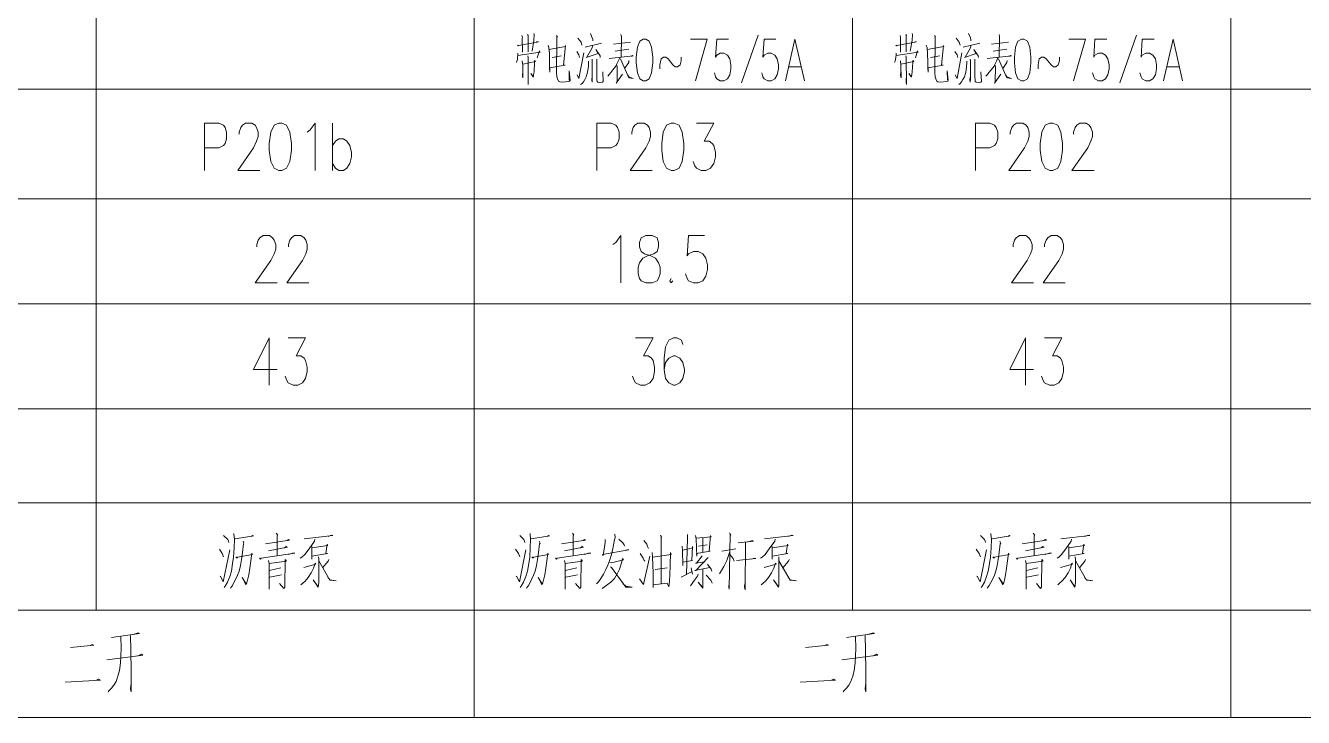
# Model space of a CAD drawing. Header units: millimetres. Extents: x 0 to 586, y 0 to 414.
# Drawn here: x 137.8 to 223.7, y 97.1 to 143.6 of the extents above; entities that cross this region are included whole.
import ezdxf

# ---------------------------------------------------------------- set-up
doc = ezdxf.new("R2010")
doc.units = ezdxf.units.MM

msp = doc.modelspace()

# ---------------------------------------------------------------- linework, layer by layer
at = {"color": 0, "lineweight": 0}
for points in [[(160.700861, 97.0915), (309.59425, 97.0915), (309.59425, 377.574528), (138.913306, 377.574528)], [(117.12575, 97.0915), (266.015611, 97.0915), (266.015611, 254.924278)], [(138.913306, 97.0915), (287.803167, 97.0915), (287.803167, 254.924278)], [(142.543389, 254.924278), (142.543389, 104.312861)], [(167.964556, 254.924278), (167.964556, 97.0915)], [(193.385722, 254.924278), (193.385722, 104.312861)], [(218.806889, 254.924278), (218.806889, 97.0915)], [(171.167778, 142.956139), (171.199528, 142.822083), (171.181889, 142.765639), (171.199528, 141.816667)], [(171.541722, 143.012583), (171.591111, 142.956139), (171.573472, 142.931444), (171.573472, 141.844889)], [(171.965056, 143.093722), (171.996806, 143.012583), (171.965056, 142.603361), (171.852167, 141.897806)], [(173.482, 142.956139), (173.5455, 142.850306), (173.51375, 142.875), (173.51375, 142.222361), (173.496111, 140.945306), (173.496111, 140.43025), (173.51375, 140.158611), (173.563139, 140.024556), (173.626639, 139.886972), (173.707778, 139.834056), (173.887694, 139.805833), (174.296917, 139.85875), (174.360417, 139.886972), (174.395694, 139.915194), (174.328667, 140.567833), (174.346306, 139.939889)], [(174.931917, 142.765639), (175.143583, 142.494), (175.192972, 142.307028)], [(175.764472, 143.093722), (175.895, 142.793861), (175.92675, 142.6845), (175.92675, 142.578667)], [(177.817639, 143.012583), (177.849389, 142.875), (177.835278, 141.463889)], [(182.506056, 142.695083), (183.620833, 142.695083), (182.827083, 139.908139)], [(185.056639, 142.695083), (184.259361, 142.695083), (184.178222, 141.499167), (184.259361, 141.633222), (184.49925, 141.767278), (184.735611, 141.767278), (184.9755, 141.633222), (185.13425, 141.368639), (185.215389, 140.97), (185.215389, 140.705417), (185.13425, 140.306778), (184.9755, 140.042194), (184.735611, 139.908139), (184.49925, 139.908139), (184.259361, 140.042194), (184.178222, 140.172722), (184.100611, 140.437306)], [(187.046306, 142.959667), (185.931528, 139.774083)], [(188.242222, 142.695083), (187.444944, 142.695083), (187.363806, 141.499167), (187.444944, 141.633222), (187.684833, 141.767278), (187.921194, 141.767278), (188.161083, 141.633222), (188.319833, 141.368639), (188.400972, 140.97), (188.400972, 140.705417), (188.319833, 140.306778), (188.161083, 140.042194), (187.921194, 139.908139), (187.684833, 139.908139), (187.444944, 140.042194), (187.363806, 140.172722), (187.286194, 140.437306)], [(188.877222, 139.908139), (189.51575, 142.695083), (190.15075, 139.908139)], [(196.585417, 142.956139), (196.620694, 142.822083), (196.603056, 142.765639), (196.620694, 141.816667)], [(196.962889, 143.012583), (197.00875, 142.956139), (196.994639, 142.931444), (196.994639, 141.844889)], [(197.386222, 143.093722), (197.417972, 143.012583), (197.386222, 142.603361), (197.269806, 141.897806)], [(198.903167, 142.956139), (198.966667, 142.850306), (198.934917, 142.875), (198.934917, 142.222361), (198.917278, 140.945306), (198.917278, 140.43025), (198.934917, 140.158611), (198.984306, 140.024556), (199.047806, 139.886972), (199.128944, 139.834056), (199.308861, 139.805833), (199.718083, 139.85875), (199.781583, 139.886972), (199.813333, 139.915194), (199.749833, 140.567833), (199.763944, 139.939889)], [(200.353083, 142.765639), (200.56475, 142.494), (200.614139, 142.307028)], [(201.185639, 143.093722), (201.312639, 142.793861), (201.347917, 142.6845), (201.347917, 142.578667)], [(203.238806, 143.012583), (203.270556, 142.875), (203.252917, 141.463889)], [(207.927222, 142.695083), (209.042, 142.695083), (208.24825, 139.908139)], [(210.477806, 142.695083), (209.680528, 142.695083), (209.599389, 141.499167), (209.680528, 141.633222), (209.920417, 141.767278), (210.156778, 141.767278), (210.396667, 141.633222), (210.555417, 141.368639), (210.636556, 140.97), (210.636556, 140.705417), (210.555417, 140.306778), (210.396667, 140.042194), (210.156778, 139.908139), (209.920417, 139.908139), (209.680528, 140.042194), (209.599389, 140.172722), (209.521778, 140.437306)], [(212.467472, 142.959667), (211.352694, 139.774083)], [(213.659861, 142.695083), (212.866111, 142.695083), (212.784972, 141.499167), (212.866111, 141.633222), (213.102472, 141.767278), (213.342361, 141.767278), (213.58225, 141.633222), (213.741, 141.368639), (213.822139, 140.97), (213.822139, 140.705417), (213.741, 140.306778), (213.58225, 140.042194), (213.342361, 139.908139), (213.102472, 139.908139), (212.866111, 140.042194), (212.784972, 140.172722), (212.707361, 140.437306)], [(214.298389, 139.908139), (214.936917, 142.695083), (215.571917, 139.908139)], [(170.889083, 141.76375), (170.889083, 141.626167), (170.871444, 141.488583), (170.857333, 141.326306), (170.822056, 141.216944), (170.790306, 141.135806)], [(170.871444, 142.307028), (170.920833, 142.250583), (170.952583, 142.278806), (172.2755, 142.522222), (172.176722, 142.522222), (172.095583, 142.469306)], [(170.889083, 141.597944), (172.388389, 141.816667), (172.339, 141.926028), (172.194361, 141.435667)], [(172.928139, 142.307028), (172.974, 142.116528), (173.009278, 141.735528), (173.023389, 141.135806), (173.023389, 141.082889), (173.041028, 140.486694), (173.023389, 140.783028), (174.067611, 140.945306), (173.954722, 140.945306), (174.08525, 142.278806), (174.099361, 142.197667), (172.974, 142.007167)], [(174.850778, 141.869583), (174.995417, 141.654389), (175.044806, 141.463889)], [(174.868417, 140.296194), (174.995417, 140.04925), (175.3235, 141.788444)], [(175.404639, 142.169444), (176.512361, 142.441083)], [(175.909111, 142.250583), (175.895, 142.116528), (175.535167, 141.488583), (175.485778, 141.463889), (176.286583, 141.735528), (176.120778, 142.007167), (176.417111, 141.57325), (176.431222, 141.463889)], [(177.313167, 142.359944), (178.452639, 142.494)], [(177.426056, 141.897806), (178.33975, 142.035389)], [(196.31025, 141.76375), (196.31025, 141.626167), (196.292611, 141.488583), (196.2785, 141.326306), (196.243222, 141.216944), (196.211472, 141.135806)], [(196.292611, 142.307028), (196.342, 142.250583), (196.37375, 142.278806), (197.696667, 142.522222), (197.597889, 142.522222), (197.51675, 142.469306)], [(196.31025, 141.597944), (197.809556, 141.816667), (197.760167, 141.926028), (197.612, 141.435667)], [(198.345778, 142.307028), (198.395167, 142.116528), (198.430444, 141.735528), (198.444556, 141.135806), (198.444556, 141.082889), (198.462194, 140.486694), (198.444556, 140.783028), (199.488778, 140.945306), (199.375889, 140.945306), (199.506417, 142.278806), (199.520528, 142.197667), (198.395167, 142.007167)], [(200.271944, 141.869583), (200.416583, 141.654389), (200.465972, 141.463889)], [(200.286056, 140.296194), (200.416583, 140.04925), (200.744667, 141.788444)], [(200.825806, 142.169444), (201.933528, 142.441083)], [(201.330278, 142.250583), (201.312639, 142.116528), (200.956333, 141.488583), (200.906944, 141.463889), (201.704222, 141.735528), (201.541944, 142.007167), (201.83475, 141.57325), (201.852389, 141.463889)], [(202.734333, 142.359944), (203.873806, 142.494)], [(202.847222, 141.897806), (203.760917, 142.035389)], [(171.181889, 141.245167), (171.213639, 140.945306), (171.231278, 140.105694), (171.199528, 140.267972), (171.213639, 140.511389)], [(171.213639, 141.029972), (172.077944, 141.19225), (172.014444, 141.273389), (172.014444, 141.135806), (171.982694, 140.511389), (171.947417, 140.320889), (171.933306, 140.158611), (171.915667, 140.158611), (171.753389, 140.402028), (171.915667, 140.186833), (171.947417, 140.296194)], [(171.555833, 141.57325), (171.573472, 141.463889), (171.591111, 139.643556), (171.573472, 139.777611), (171.573472, 140.077472)], [(173.203306, 141.463889), (173.824194, 141.57325)], [(175.648056, 141.216944), (175.648056, 141.111111), (175.633944, 140.864167), (175.598667, 140.62075), (175.552806, 140.402028), (175.485778, 140.158611), (175.387, 139.996333), (175.29175, 139.834056), (175.210611, 139.724694), (175.111833, 139.643556)], [(175.877361, 141.354528), (175.895, 141.245167), (175.895, 140.04925), (175.877361, 139.805833), (175.859722, 139.968111), (175.895, 140.215056)], [(176.187806, 141.354528), (176.187806, 140.186833), (176.201917, 139.968111), (176.219556, 139.85875), (176.268944, 139.805833), (176.399472, 139.777611), (176.579389, 139.805833), (176.628778, 139.85875), (176.5935, 140.511389)], [(177.7365, 141.435667), (177.637722, 141.216944), (177.507194, 140.945306), (177.475444, 140.892389), (177.394306, 140.783028), (177.277889, 140.648972), (177.13325, 140.458472), (177.034472, 140.320889), (176.935694, 140.215056)], [(177.020361, 141.407444), (178.650194, 141.57325), (178.600806, 141.597944), (178.519667, 141.545028)], [(177.538944, 140.973528), (177.574222, 140.839472), (177.556583, 139.834056), (177.507194, 139.752917), (177.930528, 140.349111)], [(177.785889, 141.38275), (178.33975, 140.105694), (178.650194, 140.04925), (178.33975, 140.158611), (178.258611, 140.296194)], [(178.353861, 141.273389), (178.33975, 141.135806), (178.061056, 140.730111)], [(180.438778, 140.705417), (180.438778, 140.97), (180.516389, 141.368639), (180.675139, 141.499167), (180.833889, 141.499167), (180.996167, 141.368639), (181.313667, 140.97), (181.472417, 140.835944), (181.631167, 140.835944), (181.789917, 140.97), (181.871056, 141.234583), (181.871056, 141.499167)], [(196.603056, 141.245167), (196.634806, 140.945306), (196.652444, 140.105694), (196.620694, 140.267972), (196.634806, 140.511389)], [(196.634806, 141.029972), (197.499111, 141.19225), (197.435611, 141.273389), (197.435611, 141.135806), (197.400333, 140.511389), (197.368583, 140.320889), (197.354472, 140.158611), (197.336833, 140.158611), (197.174556, 140.402028), (197.336833, 140.186833), (197.368583, 140.296194)], [(196.977, 141.57325), (196.994639, 141.463889), (197.00875, 139.643556), (196.994639, 139.777611), (196.994639, 140.077472)], [(198.624472, 141.463889), (199.245361, 141.57325)], [(201.069222, 141.216944), (201.069222, 141.111111), (201.055111, 140.864167), (201.019833, 140.62075), (200.970444, 140.402028), (200.906944, 140.158611), (200.808167, 139.996333), (200.709389, 139.834056), (200.62825, 139.724694), (200.533, 139.643556)], [(201.298528, 141.354528), (201.312639, 141.245167), (201.312639, 140.04925), (201.298528, 139.805833), (201.280889, 139.968111), (201.312639, 140.215056)], [(201.608972, 141.354528), (201.608972, 140.186833), (201.623083, 139.968111), (201.640722, 139.85875), (201.690111, 139.805833), (201.820639, 139.777611), (202.000556, 139.805833), (202.046417, 139.85875), (202.014667, 140.511389)], [(203.157667, 141.435667), (203.058889, 141.216944), (202.928361, 140.945306), (202.896611, 140.892389), (202.815472, 140.783028), (202.699056, 140.648972), (202.554417, 140.458472), (202.455639, 140.320889), (202.356861, 140.215056)], [(202.438, 141.407444), (204.067833, 141.57325), (204.021972, 141.597944), (203.937306, 141.545028)], [(202.960111, 140.973528), (202.991861, 140.839472), (202.97775, 139.834056), (202.928361, 139.752917), (203.351694, 140.349111)], [(203.207056, 141.38275), (203.760917, 140.105694), (204.067833, 140.04925), (203.760917, 140.158611), (203.679778, 140.296194)], [(203.775028, 141.273389), (203.760917, 141.135806), (203.482222, 140.730111)], [(205.856417, 140.705417), (205.856417, 140.97), (205.937556, 141.368639), (206.096306, 141.499167), (206.255056, 141.499167), (206.413806, 141.368639), (206.734833, 140.97), (206.893583, 140.835944), (207.052333, 140.835944), (207.211083, 140.97), (207.292222, 141.234583), (207.292222, 141.499167)], [(189.117111, 140.835944), (189.914389, 140.835944)], [(214.538278, 140.835944), (215.335556, 140.835944)], [(309.59425, 139.333111), (117.12575, 139.333111)], [(149.82825, 133.875639), (149.82825, 137.061222), (150.784278, 137.061222), (151.101778, 136.909528), (151.207611, 136.757833), (151.313444, 136.454444), (151.313444, 135.999361), (151.207611, 135.695972), (151.101778, 135.544278), (150.784278, 135.392583), (149.82825, 135.392583)], [(152.163639, 136.30275), (152.163639, 136.454444), (152.269472, 136.757833), (152.375306, 136.909528), (152.586972, 137.061222), (153.013833, 137.061222), (153.2255, 136.909528), (153.331333, 136.757833), (153.437167, 136.454444), (153.437167, 136.151056), (153.331333, 135.847667), (153.119667, 135.392583), (152.057806, 133.875639), (153.543, 133.875639)], [(156.728583, 136.454444), (156.94025, 136.606139), (157.261278, 137.061222), (157.261278, 133.875639)], [(158.428972, 133.875639), (158.428972, 137.061222)], [(176.205444, 133.875639), (176.205444, 137.061222), (177.157944, 137.061222), (177.478972, 136.909528), (177.584806, 136.757833), (177.690639, 136.454444), (177.690639, 135.999361), (177.584806, 135.695972), (177.478972, 135.544278), (177.157944, 135.392583), (176.205444, 135.392583)], [(178.540833, 136.30275), (178.540833, 136.454444), (178.646667, 136.757833), (178.7525, 136.909528), (178.964167, 137.061222), (179.3875, 137.061222), (179.602694, 136.909528), (179.708528, 136.757833), (179.814361, 136.454444), (179.814361, 136.151056), (179.708528, 135.847667), (179.496861, 135.392583), (178.435, 133.875639), (179.920194, 133.875639)], [(182.894111, 137.061222), (184.061806, 137.061222), (183.423278, 135.847667), (183.740778, 135.847667), (183.955972, 135.695972), (184.061806, 135.544278), (184.167639, 135.089194), (184.167639, 134.785806), (184.061806, 134.330722), (183.850139, 134.027333), (183.529111, 133.875639), (183.211611, 133.875639), (182.894111, 134.027333), (182.788278, 134.179028), (182.678917, 134.482417)], [(201.654833, 133.875639), (201.654833, 137.061222), (202.610861, 137.061222), (202.931889, 136.909528), (203.037722, 136.757833), (203.143556, 136.454444), (203.143556, 135.999361), (203.037722, 135.695972), (202.931889, 135.544278), (202.610861, 135.392583), (201.654833, 135.392583)], [(203.99375, 136.30275), (203.99375, 136.454444), (204.099583, 136.757833), (204.205417, 136.909528), (204.417083, 137.061222), (204.840417, 137.061222), (205.055611, 136.909528), (205.161444, 136.757833), (205.267278, 136.454444), (205.267278, 136.151056), (205.161444, 135.847667), (204.94625, 135.392583), (203.887917, 133.875639), (205.373111, 133.875639)], [(208.237667, 136.30275), (208.237667, 136.454444), (208.347028, 136.757833), (208.452861, 136.909528), (208.664528, 137.061222), (209.087861, 137.061222), (209.299528, 136.909528), (209.408889, 136.757833), (209.514722, 136.454444), (209.514722, 136.151056), (209.408889, 135.847667), (209.193694, 135.392583), (208.131833, 133.875639), (209.620556, 133.875639)], [(158.428972, 135.544278), (158.640639, 135.847667), (158.852306, 135.999361), (159.169806, 135.999361), (159.385, 135.847667), (159.596667, 135.544278), (159.7025, 135.089194), (159.7025, 134.785806), (159.596667, 134.330722), (159.385, 134.027333), (159.169806, 133.875639), (158.852306, 133.875639), (158.640639, 134.027333), (158.428972, 134.330722)], [(309.59425, 131.967111), (117.12575, 131.967111)], [(153.338389, 128.732139), (153.338389, 128.883833), (153.444222, 129.187222), (153.550056, 129.338917), (153.761722, 129.490611), (154.185056, 129.490611), (154.40025, 129.338917), (154.506083, 129.187222), (154.611917, 128.883833), (154.611917, 128.580444), (154.506083, 128.277056), (154.294417, 127.821972), (153.232556, 126.308556), (154.71775, 126.308556)], [(155.462111, 128.732139), (155.462111, 128.883833), (155.567944, 129.187222), (155.673778, 129.338917), (155.885444, 129.490611), (156.308778, 129.490611), (156.523972, 129.338917), (156.629806, 129.187222), (156.735639, 128.883833), (156.735639, 128.580444), (156.629806, 128.277056), (156.414611, 127.821972), (155.356278, 126.308556), (156.841472, 126.308556)], [(177.270833, 128.883833), (177.4825, 129.035528), (177.803528, 129.490611), (177.803528, 126.308556)], [(183.430333, 129.490611), (182.368472, 129.490611), (182.262639, 128.125361), (182.368472, 128.277056), (182.685972, 128.42875), (183.003472, 128.42875), (183.3245, 128.277056), (183.536167, 127.973667), (183.642, 127.518583), (183.642, 127.218722), (183.536167, 126.763639), (183.3245, 126.46025), (183.003472, 126.308556), (182.685972, 126.308556), (182.368472, 126.46025), (182.262639, 126.611944), (182.156806, 126.915333)], [(204.177194, 128.732139), (204.177194, 128.883833), (204.283028, 129.187222), (204.392389, 129.338917), (204.604056, 129.490611), (205.027389, 129.490611), (205.239056, 129.338917), (205.344889, 129.187222), (205.450722, 128.883833), (205.450722, 128.580444), (205.344889, 128.277056), (205.133222, 127.821972), (204.071361, 126.308556), (205.560083, 126.308556)], [(206.300917, 128.732139), (206.300917, 128.883833), (206.40675, 129.187222), (206.512583, 129.338917), (206.727778, 129.490611), (207.151111, 129.490611), (207.362778, 129.338917), (207.468611, 129.187222), (207.574444, 128.883833), (207.574444, 128.580444), (207.468611, 128.277056), (207.256944, 127.821972), (206.195083, 126.308556), (207.683806, 126.308556)], [(181.200778, 126.611944), (181.094944, 126.46025), (181.200778, 126.308556), (181.306611, 126.46025)], [(309.59425, 124.9045), (117.12575, 124.9045)], [(154.181528, 122.622028), (153.119667, 120.498306), (154.714222, 120.498306)], [(154.181528, 122.622028), (154.181528, 119.436444)], [(155.458583, 122.622028), (156.626278, 122.622028), (155.98775, 121.408472), (156.30525, 121.408472), (156.520444, 121.256778), (156.626278, 121.105083), (156.732111, 120.65), (156.732111, 120.346611), (156.626278, 119.891528), (156.411083, 119.588139), (156.093583, 119.436444), (155.776083, 119.436444), (155.458583, 119.588139), (155.35275, 119.739833), (155.243389, 120.043222)], [(178.808944, 122.622028), (179.976639, 122.622028), (179.338111, 121.408472), (179.655611, 121.408472), (179.870806, 121.256778), (179.976639, 121.105083), (180.082472, 120.65), (180.082472, 120.346611), (179.976639, 119.891528), (179.761444, 119.588139), (179.443944, 119.436444), (179.126444, 119.436444), (178.808944, 119.588139), (178.699583, 119.739833), (178.59375, 120.043222)], [(181.991, 122.166944), (181.885167, 122.470333), (181.567667, 122.622028), (181.356, 122.622028), (181.0385, 122.470333), (180.823306, 122.01525), (180.717472, 121.256778), (180.717472, 120.498306), (180.823306, 119.891528), (181.0385, 119.588139), (181.356, 119.436444), (181.461833, 119.436444), (181.779333, 119.588139), (181.991, 119.891528), (182.100361, 120.346611), (182.100361, 120.498306), (181.991, 120.953389), (181.779333, 121.256778), (181.461833, 121.408472), (181.356, 121.408472), (181.0385, 121.256778), (180.823306, 120.953389), (180.717472, 120.498306)], [(205.023861, 122.622028), (203.962, 120.498306), (205.556556, 120.498306)], [(205.023861, 122.622028), (205.023861, 119.436444)], [(206.297389, 122.622028), (207.465083, 122.622028), (206.830083, 121.408472), (207.147583, 121.408472), (207.35925, 121.256778), (207.465083, 121.105083), (207.570917, 120.65), (207.570917, 120.346611), (207.465083, 119.891528), (207.253417, 119.588139), (206.935917, 119.436444), (206.618417, 119.436444), (206.297389, 119.588139), (206.191556, 119.739833), (206.085722, 120.043222)], [(309.59425, 117.845417), (117.12575, 117.845417)], [(309.59425, 111.534222), (117.12575, 111.534222)], [(151.112361, 109.329361), (151.394583, 109.047139), (151.436917, 108.955417), (151.458083, 108.863694)], [(151.807333, 109.452833), (151.807333, 109.421083), (151.849667, 109.078889), (151.8285, 108.48975), (151.786167, 107.868861), (151.719139, 107.434944), (151.634472, 106.937528), (151.525111, 106.563583), (151.373417, 106.193167), (151.221722, 105.910944), (151.154694, 105.819222)], [(151.895528, 109.110639), (153.112611, 109.297611), (153.06675, 109.329361), (152.960917, 109.265861)], [(154.65425, 109.484583), (154.763611, 109.357583), (154.721278, 109.329361), (154.721278, 107.992333)], [(156.523972, 109.110639), (158.460722, 109.329361), (158.351361, 109.357583), (158.132639, 109.265861)], [(171.012556, 109.329361), (171.294778, 109.047139), (171.337111, 108.955417), (171.358278, 108.863694)], [(171.707528, 109.452833), (171.707528, 109.421083), (171.749861, 109.078889), (171.728694, 108.48975), (171.686361, 107.868861), (171.619333, 107.434944), (171.534667, 106.937528), (171.425306, 106.563583), (171.273611, 106.193167), (171.118389, 105.910944), (171.054889, 105.819222)], [(171.792194, 109.110639), (173.012806, 109.297611), (172.966944, 109.329361), (172.857583, 109.265861)], [(174.554444, 109.484583), (174.663806, 109.357583), (174.617944, 109.329361), (174.617944, 107.992333)], [(177.401361, 109.421083), (177.422528, 109.174139), (177.380194, 109.047139), (177.270833, 108.458), (177.186167, 108.055833), (177.076806, 107.681889), (176.946278, 107.339694), (176.794583, 107.02925), (176.642889, 106.718806), (176.4665, 106.440111), (176.314806, 106.221389), (176.184278, 106.066167)], [(180.488167, 109.357583), (180.555194, 109.202361), (180.5305, 109.297611), (180.5305, 106.097917)], [(182.294389, 109.389333), (182.294389, 109.202361), (182.227361, 106.690583)], [(182.837667, 109.329361), (182.88, 109.110639), (182.922333, 107.932361), (182.901167, 108.115806), (183.814861, 108.271028), (183.747833, 108.271028), (183.836028, 109.329361), (183.878361, 109.234111), (182.88, 109.142389)], [(183.313917, 109.142389), (183.313917, 108.179306)], [(185.120139, 109.516333), (185.204806, 109.357583), (185.162472, 109.421083), (185.095444, 105.7275), (185.074278, 105.882722), (185.095444, 106.129667)], [(187.466111, 109.110639), (189.399333, 109.329361), (189.2935, 109.357583), (189.074778, 109.265861)], [(201.986444, 109.329361), (202.268667, 109.047139), (202.311, 108.955417), (202.332167, 108.863694)], [(202.681417, 109.452833), (202.681417, 109.421083), (202.72375, 109.078889), (202.702583, 108.48975), (202.66025, 107.868861), (202.593222, 107.434944), (202.508556, 106.937528), (202.399194, 106.563583), (202.2475, 106.193167), (202.092278, 105.910944), (202.028778, 105.819222)], [(202.766083, 109.110639), (203.983167, 109.297611), (203.940833, 109.329361), (203.831472, 109.265861)], [(205.528333, 109.484583), (205.637694, 109.357583), (205.591833, 109.329361), (205.591833, 107.992333)], [(207.398056, 109.110639), (209.331278, 109.329361), (209.221917, 109.357583), (209.006722, 109.265861)], [(150.830139, 108.398028), (151.024167, 108.115806), (151.112361, 107.900611)], [(150.872472, 106.563583), (150.893639, 106.595333), (151.091194, 106.221389), (151.525111, 108.366278)], [(152.417639, 108.955417), (152.481139, 108.800194), (152.438806, 108.768444), (152.371778, 108.179306), (152.308278, 107.713639), (152.24125, 107.311472), (152.156583, 106.937528), (152.047222, 106.658833), (151.937861, 106.408361), (151.807333, 106.161417), (151.697972, 105.974444), (151.567444, 105.787472)], [(153.916944, 108.768444), (155.546778, 109.018917), (155.47975, 109.047139), (155.373917, 108.987167)], [(154.132139, 108.302778), (155.395083, 108.55325), (155.306889, 108.581472), (155.197528, 108.48975)], [(157.240111, 109.078889), (157.218944, 108.955417), (156.852056, 108.42625), (156.566306, 108.055833), (156.372278, 107.868861), (156.262917, 107.805361)], [(157.046083, 108.581472), (157.046083, 107.745389), (157.046083, 107.932361), (158.090306, 108.115806), (157.980944, 108.115806), (158.069139, 108.736694), (158.111472, 108.644972), (157.046083, 108.48975)], [(170.730333, 108.398028), (170.924361, 108.115806), (171.012556, 107.900611)], [(170.772667, 106.563583), (170.793833, 106.595333), (170.991389, 106.221389), (171.425306, 108.366278)], [(172.314306, 108.955417), (172.381333, 108.800194), (172.339, 108.768444), (172.271972, 108.179306), (172.208472, 107.713639), (172.141444, 107.311472), (172.05325, 106.937528), (171.947417, 106.658833), (171.838056, 106.408361), (171.707528, 106.161417), (171.598167, 105.974444), (171.467639, 105.787472)], [(173.817139, 108.768444), (175.446972, 109.018917), (175.379944, 109.047139), (175.270583, 108.987167)], [(174.032333, 108.302778), (175.295278, 108.55325), (175.207083, 108.581472), (175.097722, 108.48975)], [(176.748722, 109.047139), (176.769889, 108.863694), (176.618194, 107.992333), (176.575861, 108.055833), (178.357389, 108.366278), (178.248028, 108.366278), (178.121028, 108.334528)], [(177.683583, 109.078889), (177.944639, 108.831944), (178.032833, 108.708472), (178.075167, 108.613222)], [(179.359278, 108.987167), (179.553306, 108.736694), (179.599167, 108.581472), (179.662667, 108.458)], [(181.945139, 108.613222), (181.966306, 108.302778), (181.987472, 107.311472), (181.987472, 107.526667), (182.640111, 107.650139), (182.576611, 107.650139), (182.618944, 108.581472), (182.661278, 108.48975), (181.987472, 108.334528)], [(183.031694, 108.613222), (183.617306, 108.708472)], [(185.141306, 108.242806), (184.94375, 107.650139), (184.728556, 107.247972), (184.576861, 106.969278), (184.446333, 106.750556)], [(184.598028, 108.271028), (185.532889, 108.42625)], [(185.70575, 108.831944), (186.725278, 108.955417), (186.640611, 108.987167), (186.400722, 108.891917)], [(186.182, 108.863694), (186.160833, 105.664), (186.1185, 105.882722), (186.139667, 106.066167)], [(188.18225, 109.078889), (188.161083, 108.955417), (187.790667, 108.42625), (187.508444, 108.055833), (187.314417, 107.868861), (187.205056, 107.805361)], [(187.988222, 108.581472), (187.988222, 107.745389), (187.988222, 107.932361), (189.032444, 108.115806), (188.923083, 108.115806), (189.00775, 108.736694), (189.053611, 108.644972), (187.988222, 108.48975)], [(201.704222, 108.398028), (201.89825, 108.115806), (201.986444, 107.900611)], [(201.746556, 106.563583), (201.767722, 106.595333), (201.96175, 106.221389), (202.399194, 108.366278)], [(203.288194, 108.955417), (203.355222, 108.800194), (203.309361, 108.768444), (203.245861, 108.179306), (203.182361, 107.713639), (203.115333, 107.311472), (203.027139, 106.937528), (202.921306, 106.658833), (202.811944, 106.408361), (202.681417, 106.161417), (202.572056, 105.974444), (202.441528, 105.787472)], [(204.7875, 108.768444), (206.420861, 109.018917), (206.353833, 109.047139), (206.244472, 108.987167)], [(205.006222, 108.302778), (206.265639, 108.55325), (206.180972, 108.581472), (206.071611, 108.48975)], [(208.114194, 109.078889), (208.093028, 108.955417), (207.722611, 108.42625), (207.440389, 108.055833), (207.246361, 107.868861), (207.137, 107.805361)], [(207.920167, 108.581472), (207.920167, 107.745389), (207.920167, 107.932361), (208.960861, 108.115806), (208.855028, 108.115806), (208.939694, 108.736694), (208.985556, 108.644972), (207.920167, 108.48975)], [(151.937861, 107.900611), (152.026056, 107.805361), (152.047222, 107.868861), (153.045583, 108.055833), (153.00325, 108.147556), (152.936222, 107.621917), (152.872722, 107.1245), (152.805694, 106.690583), (152.721028, 106.316639), (152.654, 106.097917), (152.611667, 106.006194), (152.350611, 106.503611), (152.632833, 106.066167), (152.678694, 106.129667)], [(153.525361, 107.805361), (153.588861, 107.745389), (153.634722, 107.805361), (155.8925, 108.147556), (155.740806, 108.147556), (155.458583, 108.055833)], [(154.132139, 107.650139), (154.178, 107.434944), (154.178, 106.845806), (154.178, 106.503611), (154.178, 105.7275), (154.178, 105.882722), (154.178, 106.193167)], [(154.178, 107.434944), (155.328056, 107.590167), (155.243389, 107.713639), (155.243389, 107.558417), (155.218694, 106.037944), (155.218694, 105.850972), (155.155194, 105.755722), (154.872972, 106.097917)], [(156.502806, 107.184472), (157.307139, 107.403194), (157.264806, 107.466694), (157.155444, 107.1245), (157.00375, 106.814056), (156.806194, 106.503611), (156.591, 106.253139), (156.435778, 106.129667), (156.308778, 106.006194)], [(157.48, 107.900611), (157.501167, 107.745389), (157.501167, 106.221389), (157.48, 105.974444), (157.458833, 105.850972), (157.134278, 106.348389), (157.458833, 105.882722)], [(157.501167, 107.621917), (158.242, 106.316639), (158.675917, 106.284889), (158.242, 106.348389), (158.111472, 106.531833)], [(158.174972, 107.713639), (158.132639, 107.590167), (157.762222, 107.15625)], [(171.838056, 107.900611), (171.922722, 107.805361), (171.947417, 107.868861), (172.945778, 108.055833), (172.903444, 108.147556), (172.836417, 107.621917), (172.772917, 107.1245), (172.705889, 106.690583), (172.621222, 106.316639), (172.554194, 106.097917), (172.511861, 106.006194), (172.250806, 106.503611), (172.533028, 106.066167), (172.575361, 106.129667)], [(173.425556, 107.805361), (173.489056, 107.745389), (173.531389, 107.805361), (175.792694, 108.147556), (175.641, 108.147556), (175.358778, 108.055833)], [(174.032333, 107.650139), (174.074667, 107.434944), (174.074667, 106.845806), (174.074667, 106.503611), (174.074667, 105.7275), (174.074667, 105.882722), (174.074667, 106.193167)], [(174.074667, 107.434944), (175.22825, 107.590167), (175.140056, 107.713639), (175.140056, 107.558417), (175.118889, 106.037944), (175.118889, 105.850972), (175.055389, 105.755722), (174.773167, 106.097917)], [(177.076806, 107.526667), (177.186167, 107.494917), (177.9905, 107.681889), (177.923472, 107.777139), (177.881139, 107.558417), (177.729444, 107.061), (177.574222, 106.750556), (177.380194, 106.440111), (177.140306, 106.193167), (176.900417, 106.006194), (176.706389, 105.882722), (176.554694, 105.755722)], [(179.077056, 106.408361), (179.338111, 106.037944), (179.750861, 107.932361)], [(179.119389, 108.115806), (179.313417, 107.805361), (179.380444, 107.650139), (179.422778, 107.590167)], [(179.923722, 108.179306), (179.944889, 107.868861), (179.987222, 106.814056), (179.987222, 106.129667), (179.987222, 105.819222), (179.987222, 106.006194), (180.922083, 106.129667), (181.031444, 105.882722), (181.073778, 106.253139), (181.119639, 107.247972), (181.119639, 107.339694), (181.161972, 108.179306), (181.204306, 108.055833), (179.966056, 107.868861)], [(183.684333, 107.837111), (182.858833, 106.969278), (182.791806, 106.969278), (183.793694, 107.184472)], [(183.271583, 107.960583), (182.901167, 107.466694), (182.837667, 107.466694), (183.465611, 107.558417)], [(183.642, 107.403194), (183.878361, 107.061), (183.924222, 106.937528)], [(185.141306, 108.055833), (185.3565, 107.777139), (185.423528, 107.590167)], [(185.596389, 107.650139), (186.8805, 107.777139), (186.771139, 107.805361), (186.619444, 107.745389)], [(187.444944, 107.184472), (188.249278, 107.403194), (188.203417, 107.466694), (188.097583, 107.1245), (187.945889, 106.814056), (187.748333, 106.503611), (187.529611, 106.253139), (187.377917, 106.129667), (187.247389, 106.006194)], [(188.422139, 107.900611), (188.443306, 107.745389), (188.443306, 106.221389), (188.422139, 105.974444), (188.400972, 105.850972), (188.076417, 106.348389), (188.400972, 105.882722)], [(188.443306, 107.621917), (189.184139, 106.316639), (189.618056, 106.284889), (189.184139, 106.348389), (189.053611, 106.531833)], [(189.117111, 107.713639), (189.074778, 107.590167), (188.704361, 107.15625)], [(202.811944, 107.900611), (202.896611, 107.805361), (202.921306, 107.868861), (203.919667, 108.055833), (203.877333, 108.147556), (203.810306, 107.621917), (203.746806, 107.1245), (203.679778, 106.690583), (203.595111, 106.316639), (203.528083, 106.097917), (203.48575, 106.006194), (203.224694, 106.503611), (203.506917, 106.066167), (203.54925, 106.129667)], [(204.399444, 107.805361), (204.462944, 107.745389), (204.505278, 107.805361), (206.766583, 108.147556), (206.614889, 108.147556), (206.332667, 108.055833)], [(205.006222, 107.650139), (205.048556, 107.434944), (205.048556, 106.845806), (205.048556, 106.503611), (205.048556, 105.7275), (205.048556, 105.882722), (205.048556, 106.193167)], [(205.048556, 107.434944), (206.202139, 107.590167), (206.113944, 107.713639), (206.113944, 107.558417), (206.092778, 106.037944), (206.092778, 105.850972), (206.029278, 105.755722), (205.747056, 106.097917)], [(207.376889, 107.184472), (208.181222, 107.403194), (208.135361, 107.466694), (208.029528, 107.1245), (207.874306, 106.814056), (207.680278, 106.503611), (207.461556, 106.253139), (207.309861, 106.129667), (207.179333, 106.006194)], [(208.354083, 107.900611), (208.37525, 107.745389), (208.37525, 106.221389), (208.354083, 105.974444), (208.332917, 105.850972), (208.004833, 106.348389), (208.332917, 105.882722)], [(208.37525, 107.621917), (209.116083, 106.316639), (209.55, 106.284889), (209.116083, 106.348389), (208.985556, 106.531833)], [(209.049056, 107.713639), (209.006722, 107.590167), (208.636306, 107.15625)], [(154.957639, 107.15625), (154.199167, 106.969278)], [(154.220333, 106.531833), (155.0035, 106.690583)], [(174.857833, 107.15625), (174.099361, 106.969278)], [(174.120528, 106.531833), (174.903694, 106.690583)], [(177.119139, 107.216222), (177.186167, 107.184472), (178.142194, 105.850972), (178.576111, 105.850972), (178.142194, 105.910944), (177.965806, 106.066167)], [(180.922083, 107.15625), (180.11775, 107.02925)], [(181.856944, 106.531833), (182.597778, 106.905778)], [(183.010528, 106.718806), (182.968194, 106.595333), (182.770639, 106.316639), (182.488417, 105.942694)], [(182.53075, 107.15625), (182.640111, 106.718806)], [(183.335083, 107.02925), (183.335083, 106.284889), (183.335083, 106.097917), (183.335083, 105.910944), (183.313917, 105.787472), (183.010528, 106.193167), (183.29275, 105.850972)], [(183.553806, 106.658833), (183.857194, 106.316639), (183.945389, 106.129667)], [(205.831722, 107.15625), (205.07325, 106.969278)], [(205.094417, 106.531833), (205.877583, 106.690583)], [(309.59425, 104.312861), (117.12575, 104.312861)], [(144.201444, 102.506639), (144.222611, 101.755222), (144.201444, 101.211944), (144.180278, 100.767444), (144.11325, 100.252389), (144.000361, 99.878444), (143.891, 99.500972), (143.735778, 99.264611), (143.580556, 99.06), (143.400639, 98.887139), (143.358306, 98.820111)], [(143.580556, 102.474889), (145.467917, 102.746528), (145.376194, 102.781806), (145.023417, 102.6795)], [(144.8435, 102.612472), (144.868194, 101.585889), (144.889361, 100.220639), (144.889361, 99.127028), (144.889361, 98.820111), (144.8435, 99.024722), (144.889361, 99.398667)], [(193.593861, 102.506639), (193.618556, 101.755222), (193.593861, 101.211944), (193.572694, 100.767444), (193.505667, 100.252389), (193.396306, 99.878444), (193.283417, 99.500972), (193.128194, 99.264611), (192.972972, 99.06), (192.796583, 98.887139), (192.750722, 98.820111)], [(192.972972, 102.474889), (194.860333, 102.746528), (194.772139, 102.781806), (194.415833, 102.6795)], [(194.239444, 102.612472), (194.260611, 101.585889), (194.281778, 100.220639), (194.281778, 99.127028), (194.281778, 98.820111), (194.239444, 99.024722), (194.281778, 99.398667)], [(140.825361, 101.7905), (142.381111, 101.963361), (142.268222, 101.995111), (142.137694, 101.928083)], [(190.221306, 101.7905), (191.773528, 101.963361), (191.664167, 101.995111), (191.530111, 101.928083)], [(143.266583, 100.972056), (144.8435, 101.176667), (145.686639, 101.278972), (145.598444, 101.346), (145.376194, 101.243694)], [(192.662528, 100.972056), (194.239444, 101.176667), (195.082583, 101.278972), (194.994389, 101.346), (194.772139, 101.243694)], [(142.578667, 99.603278), (142.712722, 99.673833), (142.825611, 99.603278)], [(191.974611, 99.603278), (192.108667, 99.673833), (192.218028, 99.603278)], [(140.469056, 99.469222), (142.846778, 99.603278)], [(189.865, 99.469222), (192.239194, 99.603278)]]:
    msp.add_lwpolyline(points, dxfattribs=at)
for points in [[(179.324, 142.695083), (179.084111, 142.561028), (178.925361, 142.165917), (178.844222, 141.499167), (178.844222, 141.104056), (178.925361, 140.437306), (179.084111, 140.042194), (179.324, 139.908139), (179.48275, 139.908139), (179.719111, 140.042194), (179.881389, 140.437306), (179.959, 141.104056), (179.959, 141.499167), (179.881389, 142.165917), (179.719111, 142.561028), (179.48275, 142.695083)], [(204.741639, 142.695083), (204.505278, 142.561028), (204.343, 142.165917), (204.265389, 141.499167), (204.265389, 141.104056), (204.343, 140.437306), (204.505278, 140.042194), (204.741639, 139.908139), (204.900389, 139.908139), (205.140278, 140.042194), (205.299028, 140.437306), (205.380167, 141.104056), (205.380167, 141.499167), (205.299028, 142.165917), (205.140278, 142.561028), (204.900389, 142.695083)], [(154.816528, 137.061222), (154.499028, 136.909528), (154.287361, 136.454444), (154.181528, 135.695972), (154.181528, 135.240889), (154.287361, 134.482417), (154.499028, 134.027333), (154.816528, 133.875639), (155.031722, 133.875639), (155.349222, 134.027333), (155.560889, 134.482417), (155.666722, 135.240889), (155.666722, 135.695972), (155.560889, 136.454444), (155.349222, 136.909528), (155.031722, 137.061222)], [(181.193722, 137.061222), (180.876222, 136.909528), (180.664556, 136.454444), (180.558722, 135.695972), (180.558722, 135.240889), (180.664556, 134.482417), (180.876222, 134.027333), (181.193722, 133.875639), (181.405389, 133.875639), (181.726417, 134.027333), (181.938083, 134.482417), (182.043917, 135.240889), (182.043917, 135.695972), (181.938083, 136.454444), (181.726417, 136.909528), (181.405389, 137.061222)], [(206.646639, 137.061222), (206.329139, 136.909528), (206.117472, 136.454444), (206.008111, 135.695972), (206.008111, 135.240889), (206.117472, 134.482417), (206.329139, 134.027333), (206.646639, 133.875639), (206.858306, 133.875639), (207.179333, 134.027333), (207.391, 134.482417), (207.496833, 135.240889), (207.496833, 135.695972), (207.391, 136.454444), (207.179333, 136.909528), (206.858306, 137.061222)], [(179.500389, 129.490611), (179.182889, 129.338917), (179.077056, 129.035528), (179.077056, 128.732139), (179.182889, 128.42875), (179.394556, 128.277056), (179.817889, 128.125361), (180.138917, 127.973667), (180.350583, 127.670278), (180.456417, 127.370417), (180.456417, 126.915333), (180.350583, 126.611944), (180.24475, 126.46025), (179.92725, 126.308556), (179.500389, 126.308556), (179.182889, 126.46025), (179.077056, 126.611944), (178.971222, 126.915333), (178.971222, 127.370417), (179.077056, 127.670278), (179.288722, 127.973667), (179.606222, 128.125361), (180.033083, 128.277056), (180.24475, 128.42875), (180.350583, 128.732139), (180.350583, 129.035528), (180.24475, 129.338917), (179.92725, 129.490611)]]:
    msp.add_lwpolyline(points, close=True, dxfattribs=at)

doc.saveas('drawing.dxf')
